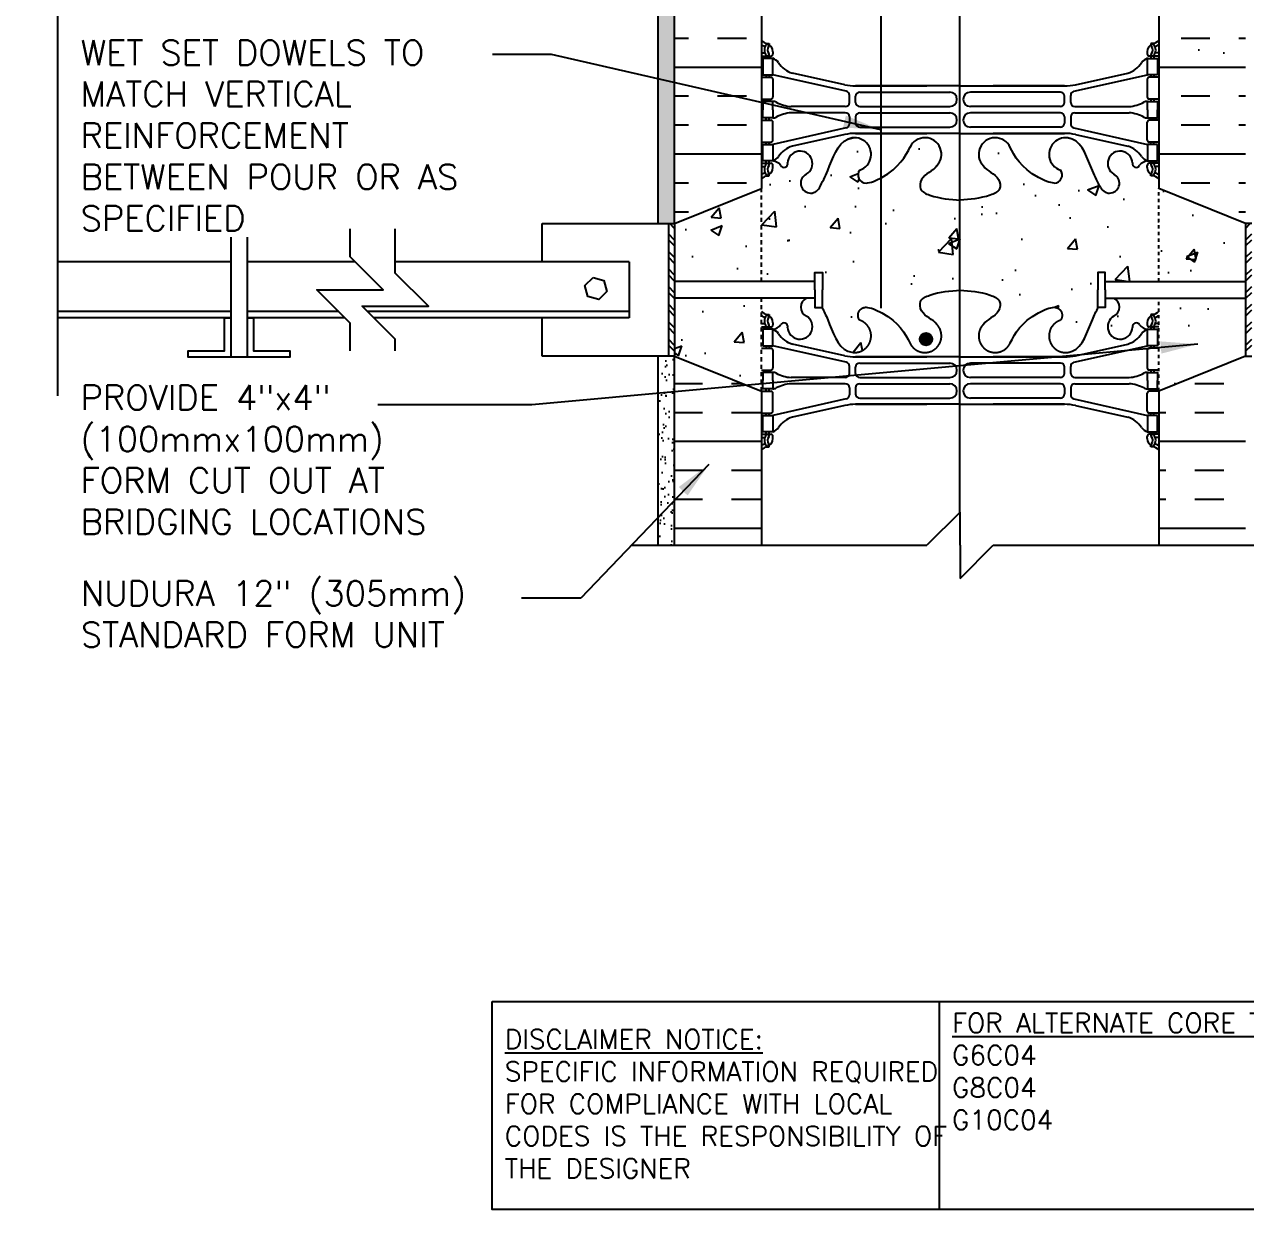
# Model space of a CAD drawing. Header units: inches. Extents: x 250.1 to 306.6, y 242.4 to 324.9.
# Drawn here: x 250.1 to 286.99, y 242.36 to 278.15 of the extents above; entities that cross this region are included whole.
import ezdxf

# ---------------------------------------------------------------- set-up
doc = ezdxf.new("R2010")
doc.units = ezdxf.units.IN
doc.header["$LTSCALE"] = 0.5
doc.header["$MEASUREMENT"] = 0
doc.linetypes.add('DASHED2', pattern=[0.375, 0.25, -0.125])
for name, color, linetype in [('HATCH', 12, 'Continuous'), ('line25', 2, 'Continuous'), ('LINE3', 3, 'Continuous'), ('LINE50', 5, 'Continuous'), ('LINE9', 9, 'Continuous'), ('TEXT', 4, 'Continuous'), ('Web_Edge', 9, 'Continuous')]:
    doc.layers.add(name, color=color, linetype=linetype)
doc.styles.add('DIM', font='romans.shx', dxfattribs={"width": 0.7})
doc.styles.add('ROMANS', font='romans.shx', dxfattribs={"height": 1.125})
doc.styles.get("Standard").update_dxf_attribs({"font": 'romans.shx', "height": 1.125})
doc.dimstyles.new('ext_12', dxfattribs={"dimscale": 12, "dimtxt": 0.09375, "dimasz": 0.09375, "dimexe": 0.09375, "dimexo": 0.0625, "dimgap": 0.0625, "dimtad": 1, "dimdec": 1, "dimzin": 3, "dimdsep": 46, "dimlunit": 4, "dimtxsty": 'DIM', "dimcen": 0.09, "dimdle": 0.09375, "dimclrt": 4, "dimadec": 0, "dimazin": 0, "dimtfac": 1, "dimtdec": 1, "dimtmove": 2, "dimatfit": 3, "dimfxl": 1, "dimfrac": 2, "dimtolj": 1, "dimtzin": 0, "dimarcsym": 0})
pattern_1 = [(50, (0, 0), (3.5863, -0.31376), [0.375, -4.125]), (355, (0, 0), (-0.693757, 3.76096), [0.3, -3.3]), (100.4514, (0.299, -0.026), (2.892547, 3.447198), [0.3187, -3.50571]), (46.1842, (0, 1), (5.336205, -0.827595), [0.5625, -6.1875]), (96.6356, (0.4447, 0.931), (4.673314, 4.87059), [0.47805, -5.258565]), (351.1842, (0, 1), (4.67331, 4.87059), [0.45, -4.95]), (21, (0.5, 0.75), (2.984535, -2.013094), [0.375, -4.125]), (326, (0.5, 0.75), (1.216577, 3.62575), [0.3, -3.3]), (71.4514, (0.7487, 0.5822), (4.201113, 1.612652), [0.3187, -3.50571]), (37.5, (0, 0), (0.0607993, 1.6644693), [0, -3.26, 0, -3.35, 0, -3.3125]), (7.5, (0, 0), (1.315348, 1.9720586), [0, -1.91, 0, -3.185, 0, -1.2625]), (327.5, (-1.115, 0), (2.669112, -0.1127744), [0, -1.25, 0, -3.9, 0, -5.175]), (317.5, (-1.615, 0), (2.915931, 0.500525), [0, -1.625, 0, -2.59, 0, -3.675])]
pattern_2 = [(50, (0, 0), (3.5863, -0.31376), [0.375, -4.125]), (355, (0, 0), (-0.693757, 3.76096), [0.3, -3.3]), (100.4514, (0.299, -0.026), (2.892544, 3.4472), [0.3187, -3.50571]), (46.1842, (0, 1), (5.336207, -0.827596), [0.5625, -6.1875]), (96.6356, (0.4447, 0.931), (4.67331, 4.87059), [0.47805, -5.25857]), (351.1842, (0, 1), (4.67331, 4.87059), [0.45, -4.95]), (21, (0.5, 0.75), (2.984535, -2.013094), [0.375, -4.125]), (326, (0.5, 0.75), (1.216577, 3.62575), [0.3, -3.3]), (71.4514, (0.7487, 0.5822), (4.201112, 1.612656), [0.3187, -3.50571]), (37.5, (0, 0), (0.0607993, 1.6644693), [0, -3.26, 0, -3.35, 0, -3.3125]), (7.5, (0, 0), (1.315348, 1.9720586), [0, -1.91, 0, -3.185, 0, -1.2625]), (327.5, (-1.115, 0), (2.669112, -0.1127744), [0, -1.25, 0, -3.9, 0, -5.175]), (317.5, (-1.615, 0), (2.915931, 0.500525), [0, -1.625, 0, -2.59, 0, -3.675])]

msp = doc.modelspace()

# ---------------------------------------------------------------- hatches: boundary and pattern name
at = {"layer": 'HATCH'}
h = msp.add_hatch(dxfattribs=at)
h.set_pattern_fill('AR-SAND', color=256, scale=0.25, style=0)
h.set_pattern_definition([(37.5, (269.5189, 297.0386), (-0.0157483, 0.481706), [0, -0.38, 0, -0.425, 0, -0.40625]), (7.5, (269.5189, 297.0386), (0.442444, 0.705537), [0, -0.205, 0, -0.3425, 0, -0.13125]), (327.5, (269.2114, 297.0386), (0.7785355, 0.001415), [0, -0.125, 0, -0.45, 0, -0.5875]), (317.5, (269.2114, 297.0386), (0.751532, 0.219419), [0, -0.0625, 0, -0.295, 0, -0.3375])])
h.paths.add_polyline_path([(269.745, 300.976), (269.245, 300.976), (269.245, 291.476), (269.745, 291.476)])
h.paths.add_polyline_path([(269.245, 318.306), (269.245, 303.478), (269.745, 303.478), (269.745, 309.976), (269.745, 318.306)])
h.paths.add_polyline_path([(269.745, 320.202), (269.245, 320.202), (269.245, 318.468), (269.745, 318.468)])
h.paths.add_polyline_path([(269.745, 272.419), (269.745, 272.132), (269.245, 272.132), (269.245, 285.917), (269.245, 289.976), (269.745, 289.976)])
h = msp.add_hatch(dxfattribs=at)
h.set_pattern_fill('INSUL', color=256, scale=7, style=0)
h.set_pattern_definition([(0, (12.0422, 14.3605), (0, 2.625), []), (0, (12.0422, 15.2355), (0, 2.625), [0.875, -0.875]), (0, (12.0422, 16.1105), (0, 2.625), [0.875, -0.875])])
h.paths.add_polyline_path([(286.995, 272.132), (284.37, 273.19), (284.37, 289.478), (286.995, 289.478)])
h.paths.add_polyline_path([(269.745, 272.132), (272.37, 273.19), (272.37, 289.478), (271.682, 289.478), (271.682, 289.978), (270.182, 289.978), (270.182, 289.478), (269.745, 289.478)])
h = msp.add_hatch(dxfattribs=at)
h.set_pattern_fill('AR-CONC', color=256, scale=0.5, style=0)
h.set_pattern_definition(pattern_1)
h.paths.add_polyline_path([(286.09, 276.498), (286.09, 277.024, 0.547343), (285.557, 277.365, 0.001055), (285.556, 277.364, 1770.002821), (285.557, 277.365, 0.000111), (285.557, 277.365, 0.000036), (285.557, 277.365, 0.000372), (285.556, 277.364, 0.00032), (285.556, 277.364), (284.678, 276.953, 0.291097), (284.39, 276.5), (284.39, 276.396), (284.39, 276.373, 0.414214), (284.89, 275.873), (285.465, 275.873, 0.414214)])
h = msp.add_hatch(dxfattribs=at)
h.set_pattern_fill('AR-CONC', color=256, scale=0.5, style=0)
h.set_pattern_definition(pattern_1)
h.paths.add_polyline_path([(286.09, 277.024, 0.547343), (285.557, 277.365, 0.001055), (285.556, 277.364, 1770.002821), (285.557, 277.365, 0.000111), (285.557, 277.365, 0.000036), (285.557, 277.365, 0.000372), (285.556, 277.364, 0.00032), (285.556, 277.364), (284.678, 276.953, 0.291097), (284.39, 276.5), (284.39, 276.396), (284.39, 276.373, 0.414214), (284.89, 275.873), (285.465, 275.873, 0.414214), (286.09, 276.498)])
h = msp.add_hatch(dxfattribs=at)
h.set_pattern_fill('AR-CONC', color=256, scale=0.5)
h.set_pattern_definition(pattern_2)
edge = h.paths.add_edge_path()
edge.add_line((284.37, 273.19), (284.37, 273.478))
edge.add_arc((284.024, 273.117), 0.5, 46.2122, 66.4218)
edge.add_line((284.224, 273.575), (284.134, 273.575))
edge.add_line((284.134, 273.575), (284.134, 273.617))
edge.add_arc((284.274, 273.824), 0.25, 180, 235.9442, ccw=False)
edge.add_line((284.024, 273.824), (284.024, 273.892))
edge.add_arc((284.086, 273.892), 0.0625, 90, 180, ccw=False)
edge.add_line((284.086, 273.954), (284.134, 273.954))
edge.add_line((284.134, 273.954), (284.134, 274.024))
edge.add_line((284.134, 274.024), (284.029, 274.024))
edge.add_arc((284.066, 273.675), 0.352, 96.1291, 141.5331)
edge.add_arc((283.689, 273.943), 0.113, 167.8156, 334.0569, ccw=False)
edge.add_arc((283.204, 273.948), 0.375, 2.9237, 239.8675)
edge.add_arc((282.884, 273.354), 0.3, -152.403, 63.9425, ccw=False)
edge.add_spline(control_points=[(282.618, 273.215), (282.532, 273.382), (282.279, 273.872), (282.084, 274.553), (281.759, 274.683)], knot_values=[0, 0, 0, 0, 0.579211, 1.703896, 1.703896, 1.703896, 1.703896], degree=3, periodic=0)
edge.add_spline(control_points=[(281.759, 274.683), (281.709, 274.703), (281.655, 274.716), (281.598, 274.724)], knot_values=[1.703896, 1.703896, 1.703896, 1.703896, 1.875321, 1.875321, 1.875321, 1.875321], degree=3, periodic=0)
edge.add_arc((281.557, 274.226), 0.5, 85.2926, 251.7937)
edge.add_arc((281.211, 273.601), 0.242, -90, 38.2327, ccw=False)
edge.add_spline(control_points=[(281.211, 273.359), (281.09, 273.357), (280.27, 273.709), (280.025, 274.156), (279.886, 274.436)], knot_values=[0.038125, 0.038125, 0.038125, 0.038125, 0.320663, 1.237398, 1.237398, 1.237398, 1.237398], degree=3, periodic=0)
edge.add_arc((279.432, 274.226), 0.5, 24.819, 224.1875)
edge.add_spline(control_points=[(279.074, 273.877), (279.181, 273.714), (279.541, 273.624), (279.618, 273.128), (279.07, 272.892), (278.666, 272.864), (278.37, 272.843)], knot_values=[0.229407, 0.229407, 0.229407, 0.229407, 0.844432, 1.128849, 1.464331, 2.389004, 2.389004, 2.389004, 2.389004], degree=3, periodic=0)
edge.add_spline(control_points=[(278.37, 272.843), (278.073, 272.864), (277.669, 272.892), (277.121, 273.128), (277.198, 273.624), (277.558, 273.714), (277.666, 273.877)], knot_values=[0.229407, 0.229407, 0.229407, 0.229407, 1.15408, 1.489562, 1.773979, 2.389004, 2.389004, 2.389004, 2.389004], degree=3, periodic=0)
edge.add_arc((277.307, 274.226), 0.5, 315.8125, 515.181)
edge.add_spline(control_points=[(276.853, 274.436), (276.714, 274.156), (276.469, 273.709), (275.649, 273.357), (275.528, 273.359)], knot_values=[0.038125, 0.038125, 0.038125, 0.038125, 0.95486, 1.237398, 1.237398, 1.237398, 1.237398], degree=3, periodic=0)
edge.add_arc((275.528, 273.601), 0.242, 141.7673, 270, ccw=False)
edge.add_arc((275.182, 274.226), 0.5, 288.2063, 454.7074)
edge.add_spline(control_points=[(275.141, 274.724), (275.084, 274.716), (275.03, 274.703), (274.98, 274.683)], knot_values=[1.703896, 1.703896, 1.703896, 1.703896, 1.875321, 1.875321, 1.875321, 1.875321], degree=3, periodic=0)
edge.add_spline(control_points=[(274.98, 274.683), (274.655, 274.553), (274.46, 273.872), (274.207, 273.382), (274.121, 273.215)], knot_values=[0, 0, 0, 0, 1.124685, 1.703896, 1.703896, 1.703896, 1.703896], degree=3, periodic=0)
edge.add_arc((273.856, 273.354), 0.3, 116.0575, 333.0458, ccw=False)
edge.add_arc((273.536, 273.948), 0.375, 300.1325, 537.0763)
edge.add_arc((273.05, 273.943), 0.113, -154.0569, 12.1844, ccw=False)
edge.add_arc((272.673, 273.675), 0.352, 38.4669, 83.8709)
edge.add_line((272.711, 274.024), (272.606, 274.024))
edge.add_line((272.606, 274.024), (272.606, 273.954))
edge.add_line((272.606, 273.954), (272.653, 273.954))
edge.add_arc((272.653, 273.892), 0.0625, 0, 90, ccw=False)
edge.add_line((272.716, 273.892), (272.716, 273.824))
edge.add_arc((272.466, 273.824), 0.25, 304.0558, 360, ccw=False)
edge.add_line((272.606, 273.617), (272.606, 273.575))
edge.add_line((272.606, 273.575), (272.516, 273.575))
edge.add_arc((272.716, 273.117), 0.5, 113.5782, 133.7891)
edge.add_line((272.37, 273.478), (272.37, 273.19))
edge.add_line((272.37, 273.19), (272.37, 270.382))
edge.add_line((272.37, 270.382), (273.984, 270.382))
edge.add_line((273.984, 270.382), (273.984, 270.66))
edge.add_line((273.984, 270.66), (274.211, 270.66))
edge.add_line((274.211, 270.66), (274.211, 270.132))
edge.add_line((274.211, 270.132), (274.211, 269.603))
edge.add_line((274.211, 269.603), (274.197, 269.603))
edge.add_spline(control_points=[(274.197, 269.603), (274.257, 269.484), (274.48, 269.026), (274.674, 268.345), (275.084, 268.25), (275.141, 268.242)], knot_values=[0, 0, 0, 0, 0.408696, 1.533381, 1.704806, 1.704806, 1.704806, 1.704806], weights=[1, 1, 1, 1, 1, 1], degree=3, periodic=0)
edge.add_spline(control_points=[(275.141, 268.242), (275.269, 268.231), (275.391, 268.269), (275.49, 268.347), (275.639, 268.463), (275.707, 268.64), (275.675, 268.827), (275.642, 269.013), (275.518, 269.156), (275.338, 269.215)], knot_values=[1.704806, 1.704806, 1.704806, 1.704806, 2.447154, 2.447154, 2.447154, 3.526814, 3.526814, 3.526814, 4.606473, 4.606473, 4.606473, 4.606473], weights=[1, 0.914451, 0.934816, 1, 0.905197, 0.905197, 1, 0.905197, 0.905197, 1], degree=3, periodic=0)
edge.add_spline(control_points=[(275.338, 269.215), (275.279, 269.29), (275.269, 269.385), (275.311, 269.471), (275.352, 269.557), (275.433, 269.607), (275.528, 269.607)], knot_values=[4.606473, 4.606473, 4.606473, 4.606473, 5.725515, 5.725515, 5.725515, 6.844556, 6.844556, 6.844556, 6.844556], weights=[1, 0.89834, 0.89834, 1, 0.89834, 0.89834, 1], degree=3, periodic=0)
edge.add_spline(control_points=[(275.528, 269.607), (275.649, 269.609), (276.469, 269.258), (276.714, 268.81), (276.853, 268.53)], knot_values=[6.844556, 6.844556, 6.844556, 6.844556, 7.127094, 8.043829, 8.043829, 8.043829, 8.043829], weights=[1, 1, 1, 1, 1], degree=3, periodic=0)
edge.add_spline(control_points=[(276.853, 268.53), (276.939, 268.344), (277.113, 268.236), (277.318, 268.24), (277.523, 268.245), (277.692, 268.361), (277.77, 268.551), (277.847, 268.741), (277.808, 268.942), (277.666, 269.089)], knot_values=[8.043829, 8.043829, 8.043829, 8.043829, 9.203708, 9.203708, 9.203708, 10.363587, 10.363587, 10.363587, 11.523466, 11.523466, 11.523466, 11.523466], weights=[1, 0.890997, 0.890997, 1, 0.890997, 0.890997, 1, 0.890997, 0.890997, 1], degree=3, periodic=0)
edge.add_spline(control_points=[(277.666, 269.089), (277.558, 269.252), (277.198, 269.342), (277.121, 269.838), (277.669, 270.074), (278.073, 270.102), (278.37, 270.123)], knot_values=[11.523466, 11.523466, 11.523466, 11.523466, 12.138491, 12.422909, 12.75839, 13.683064, 13.683064, 13.683064, 13.683064], weights=[1, 1, 1, 1, 1, 1, 1], degree=3, periodic=0)
edge.add_spline(control_points=[(278.37, 270.123), (278.666, 270.102), (279.07, 270.074), (279.618, 269.838), (279.541, 269.342), (279.181, 269.252), (279.074, 269.089)], knot_values=[13.683064, 13.683064, 13.683064, 13.683064, 14.607737, 14.943219, 15.227636, 15.842661, 15.842661, 15.842661, 15.842661], weights=[1, 1, 1, 1, 1, 1, 1], degree=3, periodic=0)
edge.add_spline(control_points=[(279.074, 269.089), (278.931, 268.942), (278.892, 268.741), (278.969, 268.551), (279.047, 268.361), (279.216, 268.245), (279.421, 268.24), (279.626, 268.236), (279.8, 268.344), (279.886, 268.53)], knot_values=[15.842661, 15.842661, 15.842661, 15.842661, 17.00254, 17.00254, 17.00254, 18.162419, 18.162419, 18.162419, 19.322298, 19.322298, 19.322298, 19.322298], weights=[1, 0.890997, 0.890997, 1, 0.890997, 0.890997, 1, 0.890997, 0.890997, 1], degree=3, periodic=0)
edge.add_spline(control_points=[(279.886, 268.53), (280.025, 268.81), (280.27, 269.258), (281.09, 269.609), (281.211, 269.607)], knot_values=[19.322298, 19.322298, 19.322298, 19.322298, 20.239034, 20.521571, 20.521571, 20.521571, 20.521571], weights=[1, 1, 1, 1, 1], degree=3, periodic=0)
edge.add_spline(control_points=[(281.211, 269.607), (281.306, 269.607), (281.387, 269.557), (281.428, 269.471), (281.47, 269.385), (281.46, 269.29), (281.401, 269.215)], knot_values=[20.521571, 20.521571, 20.521571, 20.521571, 21.640613, 21.640613, 21.640613, 22.759654, 22.759654, 22.759654, 22.759654], weights=[1, 0.89834, 0.89834, 1, 0.89834, 0.89834, 1], degree=3, periodic=0)
edge.add_spline(control_points=[(281.401, 269.215), (281.221, 269.156), (281.097, 269.013), (281.065, 268.827), (281.032, 268.64), (281.1, 268.463), (281.249, 268.347), (281.398, 268.23), (281.586, 268.206), (281.759, 268.283)], knot_values=[22.759654, 22.759654, 22.759654, 22.759654, 23.839314, 23.839314, 23.839314, 24.918973, 24.918973, 24.918973, 25.998633, 25.998633, 25.998633, 25.998633], weights=[1, 0.905197, 0.905197, 1, 0.905197, 0.905197, 1, 0.905197, 0.905197, 1], degree=3, periodic=0)
edge.add_spline(control_points=[(281.759, 268.283), (282.084, 268.413), (282.259, 269.026), (282.482, 269.484), (282.542, 269.603)], knot_values=[25.998633, 25.998633, 25.998633, 25.998633, 27.123317, 27.532014, 27.532014, 27.532014, 27.532014], weights=[1, 1, 1, 1, 1], degree=3, periodic=0)
edge.add_line((282.542, 269.603), (282.528, 269.603))
edge.add_line((282.528, 269.603), (282.528, 270.132))
edge.add_line((282.528, 270.132), (282.528, 270.66))
edge.add_line((282.528, 270.66), (282.755, 270.66))
edge.add_line((282.755, 270.66), (282.755, 270.382))
edge.add_line((282.755, 270.382), (284.37, 270.382))
edge.add_line((284.37, 270.382), (284.37, 273.19))
h.paths.add_polyline_path([(284.134, 269.349), (284.134, 269.391), (284.224, 269.391, 0.088416), (284.37, 269.488), (284.37, 269.882), (283.014, 269.882, -0.625334), (283.015, 269.343, 1.679912), (283.578, 268.999, -0.886605), (283.791, 269.073, 0.200746), (284.029, 268.942), (284.134, 268.942), (284.134, 269.012), (284.086, 269.012, -0.414214), (284.024, 269.074), (284.024, 269.142, -0.249069)], flags=17)
h.paths.add_polyline_path([(273.725, 269.882), (272.37, 269.882), (272.37, 269.488, 0.08841), (272.516, 269.391), (272.606, 269.391), (272.606, 269.349, -0.249069), (272.716, 269.142), (272.716, 269.074, -0.414214), (272.653, 269.012), (272.606, 269.012), (272.606, 268.942), (272.711, 268.942, 0.200746), (272.948, 269.073, -0.886605), (273.161, 268.999, 1.679912), (273.724, 269.343, -0.625334)], flags=17)
h.paths.add_polyline_path([(286.995, 269.882), (284.37, 269.882), (284.37, 269.488), (284.37, 267.073), (286.995, 268.132)])
h = msp.add_hatch(dxfattribs=at)
h.set_pattern_fill('AR-CONC', color=256, scale=0.5)
h.set_pattern_definition(pattern_2)
h.paths.add_polyline_path([(286.995, 272.132), (284.37, 273.19), (284.37, 270.382), (286.995, 270.382)])
h.paths.add_polyline_path([(286.995, 269.882), (284.37, 269.882), (284.37, 267.073), (286.995, 268.132)])
h.paths.add_polyline_path([(272.37, 273.19), (269.745, 272.132), (269.745, 270.382), (272.37, 270.382)])
h.paths.add_polyline_path([(272.37, 269.882), (269.745, 269.882), (269.745, 268.132), (272.37, 267.073)])
h = msp.add_hatch(dxfattribs=at)
h.set_pattern_fill('ANSI32', color=256, style=0)
h.set_pattern_definition([(135, (658.45008, 41.49893), (0.26516504, 0.26516504), []), (135, (658.2733, 41.49893), (0.26516504, 0.26516504), [])])
h.paths.add_polyline_path([(269.557, 272.132), (269.745, 272.132), (269.745, 268.132), (269.557, 268.132)])
h = msp.add_hatch(dxfattribs=at)
h.set_pattern_fill('ANSI32', color=256, style=0)
h.set_pattern_definition([(45, (-101.71094, 41.49893), (-0.26516504, 0.26516504), []), (45, (-101.53417, 41.49893), (-0.26516504, 0.26516504), [])])
h.paths.add_polyline_path([(287.182, 272.132), (286.995, 272.132), (286.995, 268.132), (287.182, 268.132)])
h = msp.add_hatch(dxfattribs=at)
h.set_pattern_fill('AR-SAND', color=256, scale=0.25, style=0)
h.set_pattern_definition([(142.5, (658.63757, 39.00143), (0.01574834, 0.48170594), [0, -0.38, 0, -0.425, 0, -0.40625]), (172.5, (658.6376, 39.00143), (-0.4424442, 0.7055365), [0, -0.205, 0, -0.3425, 0, -0.13125]), (212.5, (658.94507, 39.00143), (-0.77853547, 0.00141476), [0, -0.125, 0, -0.45, 0, -0.5875]), (222.5, (658.9451, 39.0014), (-0.7515317, 0.2194189), [0, -0.0625, 0, -0.295, 0, -0.3375])])
h.paths.add_polyline_path([(269.245, 268.132), (269.745, 268.132), (269.745, 262.419), (269.245, 262.419)])
h = msp.add_hatch(dxfattribs=at)
h.set_pattern_fill('INSUL', color=256, scale=7, style=0)
h.set_pattern_definition([(0, (285.461, 265.557), (0, 2.625), []), (0, (285.461, 266.432), (0, 2.625), [0.875, -0.875]), (0, (285.461, 267.307), (0, 2.625), [0.875, -0.875])])
h.paths.add_polyline_path([(286.995, 268.132), (284.37, 267.073), (284.37, 262.419), (286.995, 262.419)])
h.paths.add_polyline_path([(272.37, 267.073), (269.745, 268.132), (269.745, 262.419), (272.37, 262.419)])
at = {"layer": 'LINE3'}
h = msp.add_hatch(color=256, dxfattribs=at)
h.paths.add_polyline_path([(277.525, 268.679, 0.831395), (277.156, 268.679)])
h.paths.add_polyline_path([(277.528, 268.644, 0.045935), (277.525, 268.679), (277.156, 268.679, 0.045935), (277.153, 268.644, 1)])

# ---------------------------------------------------------------- linework, layer by layer
at = {"layer": 'line25'}
for p, q in [((284.37, 289.478), (284.37, 273.19)), ((272.37, 287.783), (272.37, 273.19)), ((269.745, 272.132), (272.37, 273.19)), ((286.995, 272.132), (284.37, 273.19)), ((269.557, 272.132), (269.557, 268.132)), ((256.338, 270.976), (251.105, 270.976)), ((260.098, 270.976), (256.838, 270.976)), ((268.37, 270.976), (261.307, 270.976)), ((268.37, 270.976), (268.37, 269.288)), ((273.984, 270.382), (269.745, 270.382)), ((282.755, 270.382), (286.995, 270.382)), ((273.984, 269.882), (269.745, 269.882)), ((282.755, 269.882), (286.995, 269.882)), ((256.338, 269.476), (251.105, 269.476)), ((259.598, 269.476), (256.838, 269.476)), ((268.37, 269.476), (260.473, 269.476)), ((256.338, 269.288), (251.105, 269.288)), ((259.786, 269.288), (256.838, 269.288)), ((268.37, 269.288), (260.66, 269.288)), ((269.745, 268.132), (272.37, 267.073)), ((286.995, 268.132), (284.37, 267.073)), ((272.37, 267.073), (272.37, 262.419)), ((284.37, 267.073), (284.37, 262.419))]:
    msp.add_line(p, q, dxfattribs=at)
at = {"layer": 'line25', "color": 12}
for p, q in [((265.745, 270.976), (265.745, 272.132)), ((265.745, 272.132), (269.745, 272.132)), ((265.745, 268.132), (265.745, 269.288)), ((269.745, 268.132), (265.745, 268.132))]:
    msp.add_line(p, q, dxfattribs=at)
at = {"layer": 'line25'}
for points in [[(269.557, 272.132), (269.745, 272.132), (269.745, 268.132), (269.557, 268.132)], [(287.182, 272.132), (286.995, 272.132), (286.995, 268.132), (287.182, 268.132)], [(273.984, 270.132), (273.984, 270.66), (274.211, 270.66), (274.211, 270.132)], [(282.755, 270.132), (282.755, 270.66), (282.528, 270.66), (282.528, 270.132)], [(273.984, 270.132), (273.984, 269.603), (274.211, 269.603), (274.211, 270.132)], [(282.755, 270.132), (282.755, 269.603), (282.528, 269.603), (282.528, 270.132)]]:
    msp.add_lwpolyline(points, dxfattribs=at)
at = {"layer": 'line25', "color": 12}
msp.add_lwpolyline([(267.281, 270.508), (267.613, 270.419), (267.702, 270.087), (267.459, 269.844), (267.127, 269.933), (267.038, 270.265)], close=True, dxfattribs=at)
at = {"layer": 'LINE3'}
for p, q in [((275.974, 300.976), (275.974, 269.576)), ((278.35, 300), (278.35, 263.399))]:
    msp.add_line(p, q, dxfattribs=at)
msp.add_circle((277.341, 268.644), 0.188, dxfattribs=at)
at = {"layer": 'LINE50', "color": 9}
for p, q in [((269.245, 272.132), (269.245, 289.976)), ((269.245, 262.419), (269.245, 268.132))]:
    msp.add_line(p, q, dxfattribs=at)
at = {"layer": 'LINE50'}
for p, q in [((269.745, 272.132), (269.745, 289.478)), ((269.745, 262.419), (269.745, 268.132))]:
    msp.add_line(p, q, dxfattribs=at)
at = {"layer": 'LINE9', "linetype": 'DASHED2'}
for p, q in [((272.37, 270.382), (272.37, 273.19)), ((272.37, 267.073), (272.37, 269.882))]:
    msp.add_line(p, q, dxfattribs=at)
at = {"layer": 'LINE9', "linetype": 'DASHED2', "ltscale": 0.5}
for p, q in [((284.37, 270.382), (284.37, 273.19)), ((284.37, 267.073), (284.37, 269.882))]:
    msp.add_line(p, q, dxfattribs=at)
at = {"layer": 'LINE9'}
for p, q in [((256.338, 271.725), (256.338, 268.101)), ((256.838, 271.725), (256.838, 268.101)), ((278.37, 263.419), (277.37, 262.419)), ((278.37, 262.419), (278.37, 263.419)), ((268.432, 262.419), (277.37, 262.419)), ((278.37, 262.419), (278.37, 261.419)), ((278.37, 261.419), (279.37, 262.419)), ((279.37, 262.419), (288.219, 262.419))]:
    msp.add_line(p, q, dxfattribs=at)
for points in [[(251.105, 297.27), (251.105, 282.38), (252.105, 281.38), (251.105, 281.38), (250.105, 281.38), (251.105, 280.38), (251.105, 266.935)], [(259.942, 268.288), (259.942, 269.132), (258.942, 270.132), (260.942, 270.132), (259.942, 271.132), (259.942, 271.976)], [(261.307, 268.288), (261.307, 268.641), (260.307, 269.641), (262.307, 269.641), (261.307, 270.641), (261.307, 271.976)], [(256.838, 269.288), (257.025, 269.288), (257.025, 268.288), (258.127, 268.288), (258.127, 268.101), (255.048, 268.101), (255.048, 268.288), (256.15, 268.288), (256.15, 269.288), (256.338, 269.288)]]:
    msp.add_lwpolyline(points, dxfattribs=at)
at = {"layer": 'TEXT'}
msp.add_lwpolyline([(264.234, 248.64), (277.737, 248.64), (277.737, 242.36), (264.234, 242.36)], close=True, dxfattribs=at)
msp.add_lwpolyline([(277.737, 248.64), (296.104, 248.64), (296.104, 242.36), (277.737, 242.36)], dxfattribs=at)
at = {"layer": 'Web_Edge'}
for p, q in [((272.516, 277.573), (272.606, 277.573)), ((272.606, 277.573), (272.606, 277.531)), ((284.224, 277.573), (284.134, 277.573)), ((284.134, 277.573), (284.134, 277.531)), ((272.37, 277.294), (272.447, 277.294)), ((272.37, 277.194), (272.653, 277.194)), ((272.516, 277.194), (272.516, 277.124)), ((272.606, 277.194), (272.606, 277.124)), ((272.716, 277.324), (272.716, 277.257)), ((284.024, 277.324), (284.024, 277.257)), ((284.37, 277.194), (284.086, 277.194)), ((284.134, 277.194), (284.134, 277.124)), ((284.224, 277.194), (284.224, 277.124)), ((284.37, 277.294), (284.292, 277.294)), ((274.885, 276.326), (273.304, 276.679)), ((281.854, 276.326), (283.435, 276.679)), ((272.37, 276.554), (272.653, 276.554)), ((272.516, 276.624), (272.516, 276.554)), ((272.606, 276.624), (272.606, 276.554)), ((274.928, 276.128), (272.711, 276.624)), ((272.716, 276.492), (272.716, 275.957)), ((281.811, 276.128), (284.029, 276.624)), ((284.024, 276.492), (284.024, 275.957)), ((284.37, 276.554), (284.086, 276.554)), ((284.134, 276.624), (284.134, 276.554)), ((284.224, 276.624), (284.224, 276.554)), ((275.026, 275.793), (275.026, 276.006)), ((275.212, 276.29), (277.37, 276.29)), ((278.37, 276.29), (275.212, 276.29)), ((275.213, 275.794), (275.213, 275.978)), ((275.338, 276.103), (278.058, 276.103)), ((278.37, 276.29), (281.527, 276.29)), ((281.401, 276.103), (278.682, 276.103)), ((281.527, 276.29), (279.37, 276.29)), ((281.526, 275.794), (281.526, 275.978)), ((281.713, 275.793), (281.713, 276.006)), ((272.37, 275.894), (272.653, 275.894)), ((272.516, 275.894), (272.516, 275.824)), ((272.606, 275.894), (272.606, 275.824)), ((274.901, 275.668), (273.263, 275.668)), ((275.338, 275.669), (278.058, 275.669)), ((281.401, 275.669), (278.682, 275.669)), ((281.838, 275.668), (283.476, 275.668)), ((284.37, 275.894), (284.086, 275.894)), ((284.134, 275.894), (284.134, 275.824)), ((284.224, 275.894), (284.224, 275.824)), ((272.37, 275.254), (272.653, 275.254)), ((272.516, 275.254), (272.516, 275.324)), ((272.606, 275.254), (272.606, 275.324)), ((274.901, 275.48), (273.263, 275.48)), ((275.026, 275.355), (275.026, 275.143)), ((275.213, 275.354), (275.213, 275.17)), ((275.338, 275.479), (278.058, 275.479)), ((281.401, 275.479), (278.682, 275.479)), ((281.526, 275.354), (281.526, 275.17)), ((281.713, 275.355), (281.713, 275.143)), ((281.838, 275.48), (283.476, 275.48)), ((284.37, 275.254), (284.086, 275.254)), ((284.134, 275.254), (284.134, 275.324)), ((284.224, 275.254), (284.224, 275.324)), ((274.928, 275.021), (272.711, 274.524)), ((272.716, 274.657), (272.716, 275.192)), ((275.212, 274.859), (277.37, 274.859)), ((278.37, 274.859), (275.212, 274.859)), ((275.338, 275.045), (278.058, 275.045)), ((278.37, 274.859), (281.527, 274.859)), ((281.401, 275.045), (278.682, 275.045)), ((281.527, 274.859), (279.37, 274.859)), ((281.811, 275.021), (284.029, 274.524)), ((284.024, 274.657), (284.024, 275.192)), ((272.37, 274.594), (272.653, 274.594)), ((272.516, 274.524), (272.516, 274.594)), ((272.606, 274.524), (272.606, 274.594)), ((274.885, 274.823), (273.304, 274.47)), ((281.854, 274.823), (283.435, 274.47)), ((284.37, 274.594), (284.086, 274.594)), ((284.134, 274.524), (284.134, 274.594)), ((284.224, 274.524), (284.224, 274.594)), ((272.37, 273.954), (272.653, 273.954)), ((272.37, 273.854), (272.447, 273.854)), ((272.516, 273.954), (272.516, 274.024)), ((272.606, 273.954), (272.606, 274.024)), ((272.716, 273.824), (272.716, 273.892)), ((284.024, 273.824), (284.024, 273.892)), ((284.37, 273.954), (284.086, 273.954)), ((284.134, 273.954), (284.134, 274.024)), ((284.224, 273.954), (284.224, 274.024)), ((284.37, 273.854), (284.292, 273.854)), ((272.516, 273.575), (272.606, 273.575)), ((272.606, 273.575), (272.606, 273.617)), ((284.134, 273.575), (284.134, 273.617)), ((284.224, 273.575), (284.134, 273.575)), ((272.516, 269.391), (272.606, 269.391)), ((272.606, 269.391), (272.606, 269.349)), ((284.224, 269.391), (284.134, 269.391)), ((284.134, 269.391), (284.134, 269.349)), ((272.37, 269.112), (272.447, 269.112)), ((272.37, 269.012), (272.653, 269.012)), ((272.516, 269.012), (272.516, 268.942)), ((272.606, 269.012), (272.606, 268.942)), ((272.716, 269.142), (272.716, 269.074)), ((284.024, 269.142), (284.024, 269.074)), ((284.37, 269.012), (284.086, 269.012)), ((284.134, 269.012), (284.134, 268.942)), ((284.224, 269.012), (284.224, 268.942)), ((284.37, 269.112), (284.292, 269.112)), ((272.37, 268.372), (272.653, 268.372)), ((272.516, 268.442), (272.516, 268.372)), ((272.606, 268.442), (272.606, 268.372)), ((274.928, 267.945), (272.711, 268.442)), ((272.716, 268.309), (272.716, 267.774)), ((274.885, 268.144), (273.304, 268.497)), ((281.811, 267.945), (284.029, 268.442)), ((281.854, 268.144), (283.435, 268.497)), ((284.024, 268.309), (284.024, 267.774)), ((284.37, 268.372), (284.086, 268.372)), ((284.134, 268.442), (284.134, 268.372)), ((284.224, 268.442), (284.224, 268.372)), ((275.026, 267.611), (275.026, 267.823)), ((275.212, 268.108), (277.37, 268.108)), ((278.37, 268.108), (275.212, 268.108)), ((275.338, 267.921), (278.058, 267.921)), ((278.37, 268.108), (281.527, 268.108)), ((281.401, 267.921), (278.682, 267.921)), ((281.527, 268.108), (279.37, 268.108)), ((281.713, 267.611), (281.713, 267.823)), ((272.37, 267.712), (272.653, 267.712)), ((272.516, 267.712), (272.516, 267.642)), ((272.606, 267.712), (272.606, 267.642)), ((274.901, 267.486), (273.263, 267.486)), ((275.213, 267.612), (275.213, 267.796)), ((275.338, 267.487), (278.058, 267.487)), ((281.401, 267.487), (278.682, 267.487)), ((281.526, 267.612), (281.526, 267.796)), ((281.838, 267.486), (283.476, 267.486)), ((284.37, 267.712), (284.086, 267.712)), ((284.134, 267.712), (284.134, 267.642)), ((284.224, 267.712), (284.224, 267.642)), ((272.516, 267.072), (272.516, 267.142)), ((272.606, 267.072), (272.606, 267.142)), ((274.901, 267.298), (273.263, 267.298)), ((275.026, 267.173), (275.026, 266.961)), ((275.213, 267.172), (275.213, 266.988)), ((275.338, 267.297), (278.058, 267.297)), ((281.401, 267.297), (278.682, 267.297)), ((281.526, 267.172), (281.526, 266.988)), ((281.713, 267.173), (281.713, 266.961)), ((281.838, 267.298), (283.476, 267.298)), ((284.134, 267.072), (284.134, 267.142)), ((284.224, 267.072), (284.224, 267.142)), ((272.37, 267.072), (272.653, 267.072)), ((274.928, 266.839), (272.711, 266.342)), ((272.716, 266.474), (272.716, 267.009)), ((275.338, 266.863), (278.058, 266.863)), ((281.401, 266.863), (278.682, 266.863)), ((281.811, 266.839), (284.029, 266.342)), ((284.024, 266.474), (284.024, 267.009)), ((284.37, 267.072), (284.086, 267.072)), ((272.37, 266.412), (272.653, 266.412)), ((272.516, 266.342), (272.516, 266.412)), ((272.606, 266.342), (272.606, 266.412)), ((274.885, 266.64), (273.304, 266.287)), ((275.212, 266.676), (277.37, 266.676)), ((278.37, 266.676), (275.212, 266.676)), ((278.37, 266.676), (281.527, 266.676)), ((281.527, 266.676), (279.37, 266.676)), ((281.854, 266.64), (283.435, 266.287)), ((284.37, 266.412), (284.086, 266.412)), ((284.134, 266.342), (284.134, 266.412)), ((284.224, 266.342), (284.224, 266.412)), ((272.37, 265.772), (272.653, 265.772)), ((272.37, 265.672), (272.447, 265.672)), ((272.516, 265.772), (272.516, 265.842)), ((272.606, 265.772), (272.606, 265.842)), ((272.716, 265.642), (272.716, 265.709)), ((284.024, 265.642), (284.024, 265.709)), ((284.37, 265.772), (284.086, 265.772)), ((284.134, 265.772), (284.134, 265.842)), ((284.224, 265.772), (284.224, 265.842)), ((284.37, 265.672), (284.292, 265.672)), ((272.516, 265.393), (272.606, 265.393)), ((272.606, 265.393), (272.606, 265.435)), ((284.134, 265.393), (284.134, 265.435)), ((284.224, 265.393), (284.134, 265.393))]:
    msp.add_line(p, q, dxfattribs=at)
for points in [[(272.411, 276.624), (272.711, 276.624), (272.711, 277.124), (272.411, 277.124)], [(284.329, 276.624), (284.029, 276.624), (284.029, 277.124), (284.329, 277.124)], [(272.411, 274.524), (272.711, 274.524), (272.711, 274.024), (272.411, 274.024)], [(284.329, 274.524), (284.029, 274.524), (284.029, 274.024), (284.329, 274.024)], [(272.411, 268.442), (272.711, 268.442), (272.711, 268.942), (272.411, 268.942)], [(284.329, 268.442), (284.029, 268.442), (284.029, 268.942), (284.329, 268.942)], [(272.411, 266.342), (272.711, 266.342), (272.711, 265.842), (272.411, 265.842)], [(284.329, 266.342), (284.029, 266.342), (284.029, 265.842), (284.329, 265.842)]]:
    msp.add_lwpolyline(points, close=True, dxfattribs=at)
for points in [[(272.711, 275.574), (272.711, 275.824), (272.411, 275.824), (272.411, 275.574)], [(272.711, 275.574), (272.711, 275.324), (272.411, 275.324), (272.411, 275.574)], [(284.029, 275.574), (284.029, 275.824), (284.329, 275.824), (284.329, 275.574)], [(284.029, 275.574), (284.029, 275.324), (284.329, 275.324), (284.329, 275.574)], [(272.711, 267.392), (272.711, 267.642), (272.411, 267.642), (272.411, 267.392)], [(284.029, 267.392), (284.029, 267.642), (284.329, 267.642), (284.329, 267.392)], [(272.711, 267.392), (272.711, 267.142), (272.411, 267.142), (272.411, 267.392)], [(284.029, 267.392), (284.029, 267.142), (284.329, 267.142), (284.329, 267.392)]]:
    msp.add_lwpolyline(points, dxfattribs=at)
for centre, radius, start, end in [((272.716, 278.031), 0.5, 226.2109, 250.5288), ((272.716, 278.031), 0.6, 234.7832, 245.0748), ((272.709, 277.379), 0.25, 140.1145, 222.4609), ((272.453, 277.468), 0.021, 343.464, 63.9957), ((272.552, 277.51), 0.045, 321.448, 139.1879), ((272.466, 277.324), 0.25, 0, 70.5288), ((272.709, 277.379), 0.16, 140.0001, 222.4609), ((284.274, 277.324), 0.25, 109.4712, 180), ((284.188, 277.51), 0.045, 40.8121, 218.552), ((284.03, 277.379), 0.16, 317.5391, 39.9999), ((284.024, 278.031), 0.5, 289.4712, 313.7891), ((284.03, 277.379), 0.25, 317.5391, 39.8855), ((284.286, 277.468), 0.021, 116.0043, 196.536), ((284.024, 278.031), 0.6, 294.9252, 305.2168), ((272.448, 277.314), 0.0196, 269.4032, 15.4901), ((272.558, 277.24), 0.045, 222.4609, 42.4609), ((272.653, 277.257), 0.0625, 270, 0), ((272.588, 276.782), 0.364, 34.9775, 70.3387), ((284.151, 276.782), 0.364, 109.6613, 145.0225), ((284.086, 277.257), 0.0625, 180, 270), ((284.181, 277.24), 0.045, 137.5391, 317.5391), ((284.291, 277.314), 0.0196, 164.5099, 270.5968), ((273.511, 277.393), 0.743, 212.7919, 253.8107), ((283.228, 277.393), 0.743, 286.1893, 327.2081), ((272.653, 276.492), 0.0625, 0, 90), ((275.212, 277.79), 1.5, 257.4135, 270), ((281.527, 277.79), 1.5, 270, 282.5865), ((284.086, 276.492), 0.0625, 90, 180), ((272.653, 275.957), 0.0625, 270, 0), ((274.901, 276.006), 0.125, 0, 77.3767), ((275.338, 275.978), 0.125, 90, 180), ((278.058, 275.886), 0.217, 270, 90), ((278.682, 275.886), 0.217, 90, 270), ((281.401, 275.978), 0.125, 0, 90), ((281.838, 276.006), 0.125, 102.6233, 180), ((284.086, 275.957), 0.0625, 180, 270), ((272.706, 275.606), 0.219, 60.4937, 88.92), ((273.352, 276.835), 1.17, 242.6365, 265.6505), ((274.901, 275.793), 0.125, 270, 0), ((275.338, 275.794), 0.125, 180, 270), ((281.401, 275.794), 0.125, 270, 360), ((281.838, 275.793), 0.125, 180, 270), ((283.387, 276.835), 1.17, 274.3495, 297.3635), ((284.033, 275.606), 0.219, 91.08, 119.5063), ((272.653, 275.192), 0.0625, 0, 90), ((272.706, 275.543), 0.219, 271.08, 299.5063), ((273.352, 274.313), 1.17, 94.3495, 117.3635), ((274.901, 275.355), 0.125, 0, 90), ((275.338, 275.354), 0.125, 90, 180), ((278.058, 275.262), 0.217, 270, 90), ((278.682, 275.262), 0.217, 90, 270), ((281.401, 275.354), 0.125, 0, 90), ((281.838, 275.355), 0.125, 90, 180), ((283.387, 274.313), 1.17, 62.6365, 85.6505), ((284.033, 275.543), 0.219, 240.4937, 268.92), ((284.086, 275.192), 0.0625, 90, 180), ((275.212, 273.359), 1.5, 90, 102.5865), ((274.901, 275.143), 0.125, 282.6233, 0), ((275.338, 275.17), 0.125, 180, 270), ((281.401, 275.17), 0.125, 270, 0), ((281.527, 273.359), 1.5, 77.4135, 90), ((281.838, 275.143), 0.125, 180, 257.3767), ((272.653, 274.657), 0.0625, 270, 0), ((273.511, 273.756), 0.743, 106.1893, 147.2081), ((275.182, 274.226), 0.5, 288.2063, 113.7861), ((277.307, 274.226), 0.5, 315.8125, 155.181), ((279.432, 274.226), 0.5, 24.819, 224.1875), ((281.557, 274.226), 0.5, 66.2139, 251.7937), ((283.228, 273.756), 0.743, 32.7919, 73.8107), ((284.086, 274.657), 0.0625, 180, 270), ((272.588, 274.367), 0.364, 289.6613, 325.0225), ((273.536, 273.948), 0.375, 300.1325, 177.0763), ((283.204, 273.948), 0.375, 2.9237, 239.8675), ((284.151, 274.367), 0.364, 214.9775, 250.3387), ((272.448, 273.835), 0.0196, 344.5099, 90.5968), ((272.709, 273.77), 0.25, 137.5391, 219.8855), ((272.558, 273.908), 0.045, 317.5391, 137.5391), ((272.709, 273.77), 0.16, 137.5391, 219.9999), ((272.466, 273.824), 0.25, 289.4712, 360), ((272.653, 273.892), 0.0625, 360, 90), ((272.673, 273.675), 0.352, 38.4669, 83.8709), ((273.05, 273.943), 0.113, 205.9431, 12.1844), ((275.528, 273.601), 0.242, 141.7673, 270), ((281.211, 273.601), 0.242, 270, 38.2327), ((283.689, 273.943), 0.113, 167.8156, 334.0569), ((284.066, 273.675), 0.352, 96.1291, 141.5331), ((284.086, 273.892), 0.0625, 90, 180), ((284.274, 273.824), 0.25, 180, 250.5288), ((284.181, 273.908), 0.045, 42.4609, 222.4609), ((284.03, 273.77), 0.16, 320.0001, 42.4609), ((284.03, 273.77), 0.25, 320.1145, 42.4609), ((284.291, 273.835), 0.0196, 89.4032, 195.4901), ((272.716, 273.117), 0.6, 114.9252, 125.2168), ((272.716, 273.117), 0.5, 109.4712, 133.7891), ((272.453, 273.68), 0.021, 296.0043, 16.536), ((272.552, 273.639), 0.045, 220.8121, 38.552), ((273.856, 273.354), 0.3, 116.0575, 332.403), ((282.884, 273.354), 0.3, 207.597, 63.9425), ((284.188, 273.639), 0.045, 141.448, 319.1879), ((284.024, 273.117), 0.5, 46.2109, 70.5288), ((284.286, 273.68), 0.021, 163.464, 243.9957), ((284.024, 273.117), 0.6, 54.7832, 65.0748), ((273.856, 269.612), 0.3, 115.8659, 243.9425), ((282.884, 269.612), 0.3, 296.0575, 64.1341), ((272.716, 269.849), 0.5, 226.2109, 250.5288), ((272.716, 269.849), 0.6, 234.7832, 245.0748), ((272.709, 269.196), 0.25, 140.1145, 222.4609), ((272.453, 269.286), 0.021, 343.464, 63.9957), ((272.552, 269.327), 0.045, 321.448, 139.1879), ((272.466, 269.142), 0.25, 0, 70.5288), ((272.709, 269.196), 0.16, 140.0001, 222.4609), ((273.536, 269.018), 0.375, 182.9237, 59.8675), ((283.204, 269.018), 0.375, 120.1325, 357.0763), ((284.274, 269.142), 0.25, 109.4712, 180), ((284.188, 269.327), 0.045, 40.8121, 218.552), ((284.03, 269.196), 0.16, 317.5391, 39.9999), ((284.024, 269.849), 0.5, 289.4712, 313.7891), ((284.03, 269.196), 0.25, 317.5391, 39.8855), ((284.286, 269.286), 0.021, 116.0043, 196.536), ((284.024, 269.849), 0.6, 294.9252, 305.2168), ((272.448, 269.132), 0.0196, 269.4032, 15.4901), ((272.558, 269.058), 0.045, 222.4609, 42.4609), ((272.653, 269.074), 0.0625, 270, 0), ((272.673, 269.291), 0.352, 276.1291, 321.5331), ((272.588, 268.599), 0.364, 34.9775, 70.3387), ((273.05, 269.023), 0.113, 347.8156, 154.0569), ((283.689, 269.023), 0.113, 25.9431, 192.1844), ((284.066, 269.291), 0.352, 218.4669, 263.8709), ((284.151, 268.599), 0.364, 109.6613, 145.0225), ((284.086, 269.074), 0.0625, 180, 270), ((284.181, 269.058), 0.045, 137.5391, 317.5391), ((284.291, 269.132), 0.0196, 164.5099, 270.5968), ((273.511, 269.211), 0.743, 212.7919, 253.8107), ((283.228, 269.211), 0.743, 286.1893, 327.2081), ((272.653, 268.309), 0.0625, 0, 90), ((284.086, 268.309), 0.0625, 90, 180), ((275.212, 269.608), 1.5, 257.4135, 270), ((274.901, 267.823), 0.125, 0, 77.3767), ((275.338, 267.796), 0.125, 90, 180), ((278.058, 267.704), 0.217, 270, 90), ((278.682, 267.704), 0.217, 90, 270), ((281.401, 267.796), 0.125, 0, 90), ((281.527, 269.608), 1.5, 270, 282.5865), ((281.838, 267.823), 0.125, 102.6233, 180), ((272.653, 267.774), 0.0625, 270, 0), ((272.706, 267.423), 0.219, 60.4937, 88.92), ((273.352, 268.653), 1.17, 242.6365, 265.6505), ((274.901, 267.611), 0.125, 270, 0), ((275.338, 267.612), 0.125, 180, 270), ((281.401, 267.612), 0.125, 270, 360), ((281.838, 267.611), 0.125, 180, 270), ((283.387, 268.653), 1.17, 274.3495, 297.3635), ((284.033, 267.423), 0.219, 91.08, 119.5063), ((284.086, 267.774), 0.0625, 180, 270), ((272.706, 267.361), 0.219, 271.08, 299.5063), ((273.352, 266.131), 1.17, 94.3495, 117.3635), ((274.901, 267.173), 0.125, 0, 90), ((275.338, 267.172), 0.125, 90, 180), ((278.058, 267.08), 0.217, 270, 90), ((278.682, 267.08), 0.217, 90, 270), ((281.401, 267.172), 0.125, 0, 90), ((281.838, 267.173), 0.125, 90, 180), ((283.387, 266.131), 1.17, 62.6365, 85.6505), ((284.033, 267.361), 0.219, 240.4937, 268.92), ((272.653, 267.009), 0.0625, 0, 90), ((274.901, 266.961), 0.125, 282.6233, 0), ((275.338, 266.988), 0.125, 180, 270), ((281.401, 266.988), 0.125, 270, 0), ((281.838, 266.961), 0.125, 180, 257.3767), ((284.086, 267.009), 0.0625, 90, 180), ((272.653, 266.474), 0.0625, 270, 0), ((275.212, 265.176), 1.5, 90, 102.5865), ((281.527, 265.176), 1.5, 77.4135, 90), ((284.086, 266.474), 0.0625, 180, 270), ((273.511, 265.573), 0.743, 106.1893, 147.2081), ((283.228, 265.573), 0.743, 32.7919, 73.8107), ((272.448, 265.652), 0.0196, 344.5099, 90.5968), ((272.709, 265.587), 0.25, 137.5391, 219.8855), ((272.558, 265.726), 0.045, 317.5391, 137.5391), ((272.709, 265.587), 0.16, 137.5391, 219.9999), ((272.466, 265.642), 0.25, 289.4712, 360), ((272.653, 265.709), 0.0625, 360, 90), ((272.588, 266.185), 0.364, 289.6613, 325.0225), ((284.151, 266.185), 0.364, 214.9775, 250.3387), ((284.086, 265.709), 0.0625, 90, 180), ((284.274, 265.642), 0.25, 180, 250.5288), ((284.181, 265.726), 0.045, 42.4609, 222.4609), ((284.03, 265.587), 0.16, 320.0001, 42.4609), ((284.03, 265.587), 0.25, 320.1145, 42.4609), ((284.291, 265.652), 0.0196, 89.4032, 195.4901), ((272.716, 264.935), 0.6, 114.9252, 125.2168), ((272.716, 264.935), 0.5, 109.4712, 133.7891), ((272.453, 265.498), 0.021, 296.0043, 16.536), ((272.552, 265.456), 0.045, 220.8121, 38.552), ((284.188, 265.456), 0.045, 141.448, 319.1879), ((284.024, 264.935), 0.5, 46.2109, 70.5288), ((284.286, 265.498), 0.021, 163.464, 243.9957), ((284.024, 264.935), 0.6, 54.7832, 65.0748)]:
    msp.add_arc(centre, radius, start, end, dxfattribs=at)
for points in [[(275.213, 275.799), (275.213, 275.973)], [(281.526, 275.799), (281.526, 275.973)], [(275.213, 275.349), (275.213, 275.175)], [(281.526, 275.349), (281.526, 275.175)], [(275.213, 267.617), (275.213, 267.791)], [(281.526, 267.617), (281.526, 267.791)], [(275.213, 267.167), (275.213, 266.993)], [(281.526, 267.167), (281.526, 266.993)]]:
    msp.add_open_spline(points, degree=1, dxfattribs=at)
for points, knots in [([(274.121, 273.215), (274.207, 273.382), (274.46, 273.872), (274.674, 274.621), (275.084, 274.716), (275.141, 274.724)], [0, 0, 0, 0, 0.579211, 1.703896, 1.875321, 1.875321, 1.875321, 1.875321]), ([(282.618, 273.215), (282.532, 273.382), (282.279, 273.872), (282.065, 274.621), (281.655, 274.716), (281.598, 274.724)], [0, 0, 0, 0, 0.579211, 1.703896, 1.875321, 1.875321, 1.875321, 1.875321]), ([(275.528, 273.359), (275.649, 273.357), (276.483, 273.715), (276.722, 274.171), (276.863, 274.455)], [0.038125, 0.038125, 0.038125, 0.038125, 0.320663, 1.258119, 1.258119, 1.258119, 1.258119]), ([(281.211, 273.359), (281.09, 273.357), (280.256, 273.715), (280.017, 274.171), (279.877, 274.455)], [0.038125, 0.038125, 0.038125, 0.038125, 0.320663, 1.258119, 1.258119, 1.258119, 1.258119]), ([(277.666, 273.877), (277.558, 273.714), (277.198, 273.624), (277.121, 273.128), (277.669, 272.892), (278.073, 272.864), (278.37, 272.843)], [0.229407, 0.229407, 0.229407, 0.229407, 0.844432, 1.128849, 1.464331, 2.389004, 2.389004, 2.389004, 2.389004]), ([(279.074, 273.877), (279.181, 273.714), (279.541, 273.624), (279.618, 273.128), (279.07, 272.892), (278.666, 272.864), (278.37, 272.843)], [0.229407, 0.229407, 0.229407, 0.229407, 0.844432, 1.128849, 1.464331, 2.389004, 2.389004, 2.389004, 2.389004]), ([(277.666, 269.089), (277.558, 269.252), (277.198, 269.342), (277.121, 269.838), (277.669, 270.074), (278.073, 270.102), (278.37, 270.123)], [11.523466, 11.523466, 11.523466, 11.523466, 12.138491, 12.422909, 12.75839, 13.683064, 13.683064, 13.683064, 13.683064]), ([(278.37, 270.123), (278.666, 270.102), (279.07, 270.074), (279.618, 269.838), (279.541, 269.342), (279.181, 269.252), (279.074, 269.089)], [13.683064, 13.683064, 13.683064, 13.683064, 14.607737, 14.943219, 15.227636, 15.842661, 15.842661, 15.842661, 15.842661]), ([(274.197, 269.603), (274.257, 269.484), (274.48, 269.026), (274.674, 268.345), (275.084, 268.25), (275.141, 268.242)], [0, 0, 0, 0, 0.408696, 1.533381, 1.704806, 1.704806, 1.704806, 1.704806]), ([(275.528, 269.607), (275.649, 269.609), (276.469, 269.258), (276.714, 268.81), (276.853, 268.53)], [6.844556, 6.844556, 6.844556, 6.844556, 7.127094, 8.043829, 8.043829, 8.043829, 8.043829]), ([(279.886, 268.53), (280.025, 268.81), (280.27, 269.258), (281.09, 269.609), (281.211, 269.607)], [19.322298, 19.322298, 19.322298, 19.322298, 20.239034, 20.521571, 20.521571, 20.521571, 20.521571]), ([(281.759, 268.283), (282.084, 268.413), (282.259, 269.026), (282.482, 269.484), (282.542, 269.603)], [25.998633, 25.998633, 25.998633, 25.998633, 27.123317, 27.532014, 27.532014, 27.532014, 27.532014])]:
    msp.add_open_spline(points, degree=3, knots=knots, dxfattribs=at)
for points, weights, knots in [([(275.338, 269.215), (275.279, 269.29), (275.269, 269.385), (275.311, 269.471), (275.352, 269.557), (275.433, 269.607), (275.528, 269.607)], [1, 0.898339725817, 0.898339725817, 1, 0.898339725817, 0.898339725817, 1], [4.606473, 4.606473, 4.606473, 4.606473, 5.725515, 5.725515, 5.725515, 6.844556, 6.844556, 6.844556, 6.844556]), ([(275.141, 268.242), (275.269, 268.231), (275.391, 268.269), (275.49, 268.347), (275.639, 268.463), (275.707, 268.64), (275.675, 268.827), (275.642, 269.013), (275.518, 269.156), (275.338, 269.215)], [1, 0.914451023832, 0.934816053542, 1, 0.905197466066, 0.905197466066, 1, 0.905197466066, 0.905197466066, 1], [1.704806, 1.704806, 1.704806, 1.704806, 2.447154, 2.447154, 2.447154, 3.526814, 3.526814, 3.526814, 4.606473, 4.606473, 4.606473, 4.606473]), ([(276.853, 268.53), (276.939, 268.344), (277.113, 268.236), (277.318, 268.24), (277.523, 268.245), (277.692, 268.361), (277.77, 268.551), (277.847, 268.741), (277.808, 268.942), (277.666, 269.089)], [1, 0.890997198904, 0.890997198904, 1, 0.890997198904, 0.890997198904, 1, 0.890997198904, 0.890997198904, 1], [8.043829, 8.043829, 8.043829, 8.043829, 9.203708, 9.203708, 9.203708, 10.363587, 10.363587, 10.363587, 11.523466, 11.523466, 11.523466, 11.523466]), ([(279.074, 269.089), (278.931, 268.942), (278.892, 268.741), (278.969, 268.551), (279.047, 268.361), (279.216, 268.245), (279.421, 268.24), (279.626, 268.236), (279.8, 268.344), (279.886, 268.53)], [1, 0.890997198904, 0.890997198904, 1, 0.890997198904, 0.890997198904, 1, 0.890997198904, 0.890997198904, 1], [15.842661, 15.842661, 15.842661, 15.842661, 17.00254, 17.00254, 17.00254, 18.162419, 18.162419, 18.162419, 19.322298, 19.322298, 19.322298, 19.322298]), ([(281.401, 269.215), (281.221, 269.156), (281.097, 269.013), (281.065, 268.827), (281.032, 268.64), (281.1, 268.463), (281.249, 268.347), (281.398, 268.23), (281.586, 268.206), (281.759, 268.283)], [1, 0.905197466066, 0.905197466066, 1, 0.905197466066, 0.905197466066, 1, 0.905197466066, 0.905197466066, 1], [22.759654, 22.759654, 22.759654, 22.759654, 23.839314, 23.839314, 23.839314, 24.918973, 24.918973, 24.918973, 25.998633, 25.998633, 25.998633, 25.998633])]:
    msp.add_rational_spline(points, weights, degree=3, knots=knots, dxfattribs=at)
for points in [[(281.211, 269.607), (281.306, 269.607), (281.387, 269.557), (281.428, 269.471)], [(281.428, 269.471), (281.47, 269.385), (281.46, 269.29), (281.401, 269.215)]]:
    msp.add_rational_spline(points, [1, 0.898339725817, 0.898339725817, 1], degree=3, dxfattribs=at)

# ---------------------------------------------------------------- texts
at = {"layer": 'TEXT', "char_height": 0.75, "attachment_point": 1, "style": 'ROMANS'}
for s, insert, width in [('\\A1;{\\C4;WET SET DOWELS TO MATCH VERTICAL REINFORCEMENT BETWEEN POUR OR AS SPECIFIED}', (251.803, 277.67), 12.44051), ('\\A1;{\\C4;PROVIDE 4"x4" (100mmx100mm) FORM CUT OUT AT BRIDGING LOCATIONS}', (251.803, 267.255), 12.44051), ('NUDURA 12" (305mm) STANDARD FORM UNIT', (251.81, 261.344), 13.12656)]:
    msp.add_mtext(s, dxfattribs=dict(at, insert=insert, width=width))
at = {"layer": 'TEXT', "char_height": 0.585, "attachment_point": 4}
for s, insert, width in [('{\\LFOR ALTERNATE CORE THICKNESS SEE:\\P}G6C04\\PG8C04\\PG10C04', (278.127, 246.533), 24.26627), ('{\\LDISCLAIMER NOTICE:}\\PSPECIFIC INFORMATION REQUIRED FOR COMPLIANCE WITH LOCAL CODES IS THE RESPONSIBILITY OF THE DESIGNER', (264.616, 245.555), 14.56244)]:
    msp.add_mtext(s, dxfattribs=dict(at, insert=insert, width=width))

# ---------------------------------------------------------------- leaders
at = {"layer": 'TEXT'}
for points in [[(285.682, 289.976), (288.764, 277.585), (290.279, 277.585)], [(275.974, 274.965), (266.025, 277.24), (264.243, 277.24)], [(285.555, 268.494), (265.435, 266.663), (260.782, 266.663)], [(270.782, 264.864), (266.916, 260.819), (265.121, 260.819)]]:
    msp.add_leader(points, dimstyle='ext_12', override={"dimgap": 0.0625, "dimtad": 0}, dxfattribs=at)

doc.saveas('drawing.dxf')
